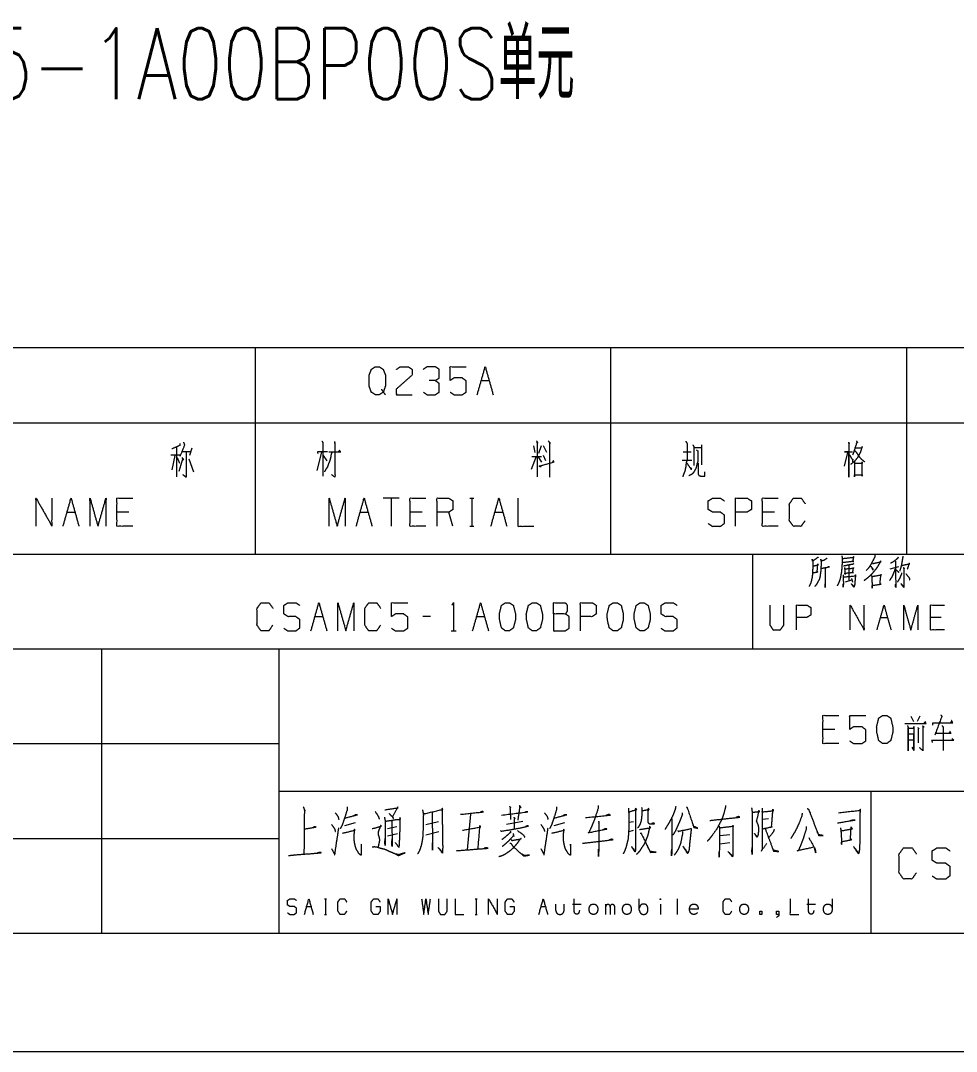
# Model space of a CAD drawing. Header units: millimetres. Extents: x 0 to 594, y 0 to 420.
# Drawn here: x 432.2 to 511.2, y 0 to 87.1 of the extents above; entities that cross this region are included whole.
import ezdxf

# ---------------------------------------------------------------- set-up
doc = ezdxf.new("R2010")
doc.units = ezdxf.units.MM
doc.layers.add('101', color=7, linetype='Continuous', true_color=0xffffff)
doc.styles.add('chinesefs', font='simplex.shx', dxfattribs={"bigfont": 'gbcbig.shx'})

msp = doc.modelspace()

# ---------------------------------------------------------------- linework, layer by layer
at = {"layer": '101', "color": 72, "linetype": 'Continuous', "lineweight": 18}
for p, q in [((412, 59.463), (452, 59.463)), ((452, 59.463), (452, 53.113)), ((452, 59.463), (482, 59.463)), ((482, 59.463), (507, 59.463)), ((482, 59.463), (482, 53.113)), ((507, 59.463), (537, 59.463)), ((507, 59.463), (507, 53.113)), ((471.087, 56.675), (471.759, 56.675)), ((412, 53.113), (452, 53.113)), ((452, 53.113), (482, 53.113)), ((452, 53.113), (452, 42)), ((482, 53.113), (507, 53.113)), ((482, 53.113), (482, 42)), ((507, 53.113), (537, 53.113)), ((507, 53.113), (507, 42)), ((445.355, 51.075), (445.355, 48.55)), ((445.779, 50.675), (446.556, 50.675)), ((446.627, 50.975), (446.45, 50.35)), ((457.601, 50.625), (457.212, 49.075)), ((475.495, 51.175), (475.618, 50.6)), ((476.149, 51.175), (475.936, 50.525)), ((476.325, 51.2), (476.608, 50.625)), ((488.147, 50.65), (488.819, 50.65)), ((489.102, 51.025), (489.703, 51.025)), ((489.703, 51.25), (489.703, 49.55)), ((502.018, 50.6), (501.735, 49.45)), ((444.877, 50.4), (445.637, 50.4)), ((445.213, 50.35), (444.948, 49.125)), ((445.39, 50.175), (445.602, 49.7)), ((445.867, 50.125), (445.549, 49)), ((445.796, 50.175), (445.938, 49.95)), ((446.38, 50.075), (446.786, 48.975)), ((457.742, 50.35), (458.043, 49.9)), ((475.724, 50.25), (475.318, 49.175)), ((475.371, 50.25), (476.184, 50.25)), ((475.866, 50.25), (476.184, 49.775)), ((476.308, 50.375), (476.52, 49.925)), ((488.059, 49.95), (488.872, 49.95)), ((464.143, 46.737), (462.8, 46.737)), ((463.472, 46.737), (463.472, 44.363)), ((470.124, 46.737), (470.46, 46.737)), ((470.301, 46.737), (470.301, 44.363)), ((436.101, 45.563), (436.772, 45.563)), ((441.325, 45.563), (440.318, 45.563)), ((460.859, 45.563), (461.531, 45.563)), ((466.084, 45.563), (465.077, 45.563)), ((468.696, 44.363), (468.36, 45.563)), ((472.242, 45.563), (472.913, 45.563)), ((495.847, 45.563), (494.839, 45.563)), ((470.124, 44.363), (470.46, 44.363)), ((412, 42), (452, 42)), ((452, 42), (482, 42)), ((482, 42), (507, 42)), ((507, 42), (537, 42)), ((502.149, 41.069), (502.134, 39.766)), ((505.645, 40.782), (506.363, 40.98)), ((501.853, 39.678), (502.399, 39.832)), ((457.038, 36.731), (457.71, 36.731)), ((466.816, 36.731), (466.144, 36.731)), ((470.697, 36.731), (471.369, 36.731)), ((504.817, 36.664), (505.41, 36.664)), ((509.936, 36.664), (509.046, 36.664)), ((468.544, 35.531), (468.968, 35.531)), ((507.368, 28.331), (507.615, 27.881)), ((508.128, 28.331), (507.916, 27.881)), ((500.963, 27.206), (499.955, 27.206)), ((510.97, 26.256), (510.882, 26.431)), ((507.456, 25.706), (507.633, 25.431)), ((459.569, 19.097), (460.472, 19.339)), ((467.47, 19.408), (466.421, 19.132)), ((470.177, 20.029), (469.908, 17.027)), ((473.225, 19.201), (474.591, 19.442)), ((477.248, 19.097), (478.151, 19.339)), ((483.954, 19.408), (483.564, 19.339)), ((492.782, 19.856), (492.587, 19.753)), ((495.367, 19.649), (494.855, 19.58)), ((463.178, 18.821), (463.959, 18.994)), ((463.178, 18.2), (464.007, 18.407)), ((466.397, 18.304), (467.519, 18.58)), ((483.93, 18.649), (483.564, 18.545)), ((492.099, 18.304), (491.246, 18.2)), ((491.246, 17.545), (492.099, 17.648)), ((456.34, 12.239), (456.711, 12.239)), ((457.842, 12.887), (458.028, 12.887)), ((457.94, 12.887), (457.94, 11.576)), ((470.571, 12.887), (470.757, 12.887)), ((470.669, 12.887), (470.669, 11.576)), ((476.141, 12.239), (476.512, 12.239)), ((478.784, 12.446), (479.516, 12.446)), ((481.613, 11.576), (481.613, 12.446)), ((484.442, 11.921), (484.442, 12.887)), ((486.227, 12.446), (486.227, 11.576)), ((487.641, 12.901), (487.641, 11.576)), ((498.585, 12.446), (499.317, 12.446)), ((457.842, 11.576), (458.028, 11.576)), ((470.571, 11.576), (470.757, 11.576))]:
    msp.add_line(p, q, dxfattribs=at)
at = {"layer": '101', "color": 133, "linetype": 'Continuous', "lineweight": 18}
for p, q in [((404, 42), (584, 42)), ((494, 42), (494, 34)), ((404, 34), (584, 34)), ((439, 34), (439, 10)), ((454, 34), (454, 10)), ((404, 26), (454, 26)), ((454, 22), (563, 22)), ((504, 22), (504, 10)), ((404, 18), (454, 18)), ((25, 10), (584, 10)), ((404, 10), (584, 10)), ((0, 0), (594, 0))]:
    msp.add_line(p, q, dxfattribs=at)
at = {"layer": '101', "color": 72, "linetype": 'Continuous', "lineweight": 18}
for points, knots in [([(462.653, 55.95), (462.812, 55.7), (462.476, 55.475), (462.14, 55.475), (461.804, 55.7), (461.628, 56.175), (461.628, 57.15), (461.804, 57.625), (462.14, 57.85), (462.476, 57.85), (462.812, 57.625), (462.989, 57.15), (462.989, 56.2), (462.812, 55.7), (462.989, 55.475)], [0, 0, 0.043279, 0.102317, 0.15137, 0.210409, 0.284431, 0.426833, 0.500855, 0.559893, 0.608946, 0.667985, 0.742007, 0.880758, 0.958212, 1, 1]), ([(463.922, 57.625), (464.24, 57.85), (464.929, 57.85), (465.265, 57.625), (465.265, 57.15), (463.904, 55.95), (463.922, 55.475), (465.265, 55.475)], [0, 0, 0.069694, 0.192978, 0.265273, 0.350226, 0.674741, 0.759753, 1, 1]), ([(467.206, 56.675), (467.542, 56.9), (467.542, 57.625), (467.206, 57.85), (466.516, 57.85), (466.181, 57.625)], [0, 0, 0.153882, 0.429856, 0.583738, 0.846131, 1, 1]), ([(468.457, 55.7), (468.793, 55.475), (469.482, 55.475), (469.818, 55.7), (469.818, 56.65), (469.482, 56.9), (468.793, 56.9), (468.457, 56.675), (468.457, 57.85), (469.818, 57.85)], [0, 0, 0.062227, 0.168343, 0.230571, 0.376816, 0.441265, 0.547381, 0.609609, 0.790491, 1, 1]), ([(470.751, 55.475), (471.423, 57.85), (472.095, 55.475)], [0, 0, 0.499999, 1, 1]), ([(466.198, 55.7), (466.516, 55.475), (467.206, 55.475), (467.542, 55.7), (467.542, 56.425), (467.206, 56.675), (466.693, 56.675)], [0, 0, 0.124113, 0.34368, 0.472446, 0.703377, 0.83674, 1, 1]), ([(445.938, 51.475), (446.026, 51.225), (445.637, 50.275)], [0, 0, 0.205285, 1, 1]), ([(457.636, 51.55), (457.707, 51.45), (457.707, 48.6)], [0, 0, 0.041199, 1, 1]), ([(458.679, 51.525), (458.732, 51.375), (458.732, 48.525), (458.432, 48.725)], [0, 0, 0.047211, 0.892897, 1, 1]), ([(475.76, 51.575), (475.866, 51.375), (475.813, 51.45), (475.813, 48.55)], [0, 0, 0.070341, 0.098886, 1, 1]), ([(476.75, 51.575), (476.926, 51.375), (476.856, 51.45), (476.856, 48.525)], [0, 0, 0.081003, 0.112283, 1, 1]), ([(488.359, 51.55), (488.483, 51.35), (488.483, 50), (488.395, 49.7), (488.359, 49.375), (488.289, 49.025), (488.2, 48.825), (488.112, 48.55)], [0, 0, 0.076124, 0.513099, 0.614333, 0.72015, 0.835727, 0.906506, 1, 1]), ([(502.089, 51.45), (502.195, 51.35), (502.142, 51.425), (502.142, 48.525), (502.142, 50.65), (501.788, 50.65), (502.442, 50.65)], [0, 0, 0.023246, 0.037896, 0.500412, 0.839325, 0.895699, 1, 1]), ([(502.778, 51.575), (502.884, 51.425), (502.814, 51.45), (502.46, 50.375)], [0, 0, 0.132127, 0.18606, 1, 1]), ([(445.637, 51.35), (445.637, 51.2), (444.948, 50.9)], [0, 0, 0.16634, 1, 1]), ([(446.15, 50.675), (446.15, 48.525), (445.867, 48.725)], [0, 0, 0.861245, 1, 1]), ([(457.3, 50.525), (457.283, 50.675), (458.096, 50.675)], [0, 0, 0.156662, 1, 1]), ([(458.467, 50.625), (458.396, 50.375), (458.361, 50.15), (458.29, 49.9), (458.184, 49.65), (458.096, 49.375), (457.954, 49.175), (457.848, 48.975)], [0, 0, 0.146027, 0.274049, 0.420079, 0.572726, 0.735077, 0.872761, 1, 1]), ([(458.22, 50.65), (459.209, 50.65), (459.121, 50.775), (459.015, 50.65)], [0, 0, 0.757422, 0.874569, 1, 1]), ([(489.261, 50.825), (489.385, 50.725), (489.385, 49.85), (489.296, 49.6), (489.261, 49.375), (489.19, 49.2), (489.049, 48.95), (488.907, 48.775), (488.624, 48.625)], [0, 0, 0.062424, 0.405825, 0.509885, 0.599271, 0.67335, 0.786068, 0.874362, 1, 1]), ([(488.96, 51.25), (489.049, 51.1), (489.049, 49.5)], [0, 0, 0.098135, 1, 1]), ([(502.708, 51), (503.255, 51), (503.273, 51.1), (503.114, 50.625), (502.884, 50.175), (502.619, 49.85), (502.301, 49.6)], [0, 0, 0.220965, 0.261917, 0.463928, 0.667686, 0.836825, 1, 1]), ([(502.637, 50.775), (502.814, 50.55), (503.008, 50.25), (503.185, 50.05), (503.503, 49.8)], [0, 0, 0.217552, 0.489381, 0.692327, 1, 1]), ([(476.149, 49.5), (476.096, 49.375), (475.99, 49.45), (477.227, 49.8), (477.174, 49.925), (477.103, 49.775)], [0, 0, 0.073276, 0.143365, 0.837238, 0.910514, 1, 1]), ([(488.465, 49.7), (488.819, 49.175), (488.872, 49.225), (488.731, 49.325)], [0, 0, 0.720028, 0.802953, 1, 1]), ([(489.402, 49.7), (489.402, 48.775), (489.491, 48.65), (489.632, 48.6), (489.985, 48.6), (489.985, 48.975)], [0, 0, 0.472766, 0.551011, 0.62766, 0.808338, 1, 1]), ([(502.177, 50.425), (502.478, 49.95), (502.478, 50.025), (502.442, 49.825)], [0, 0, 0.668993, 0.75826, 1, 1]), ([(502.619, 49.8), (502.619, 48.55), (502.619, 48.725), (503.255, 48.725), (503.255, 48.6), (503.255, 49.8), (503.255, 49.675), (502.69, 49.675)], [0, 0, 0.306602, 0.349526, 0.505604, 0.536265, 0.830602, 0.861262, 1, 1]), ([(433.488, 44.363), (433.488, 46.737), (434.832, 44.363), (434.832, 46.737)], [0, 0, 0.317574, 0.682426, 1, 1]), ([(435.765, 44.363), (436.437, 46.737), (437.108, 44.363)], [0, 0, 0.499999, 1, 1]), ([(438.041, 44.363), (438.041, 46.737), (438.713, 44.363), (439.385, 46.737), (439.385, 44.363)], [0, 0, 0.245192, 0.500001, 0.754808, 1, 1]), ([(441.661, 44.363), (440.318, 44.363), (440.318, 46.737), (441.661, 46.737)], [0, 0, 0.26539, 0.73461, 1, 1]), ([(458.247, 44.363), (458.247, 46.737), (458.919, 44.363), (459.59, 46.737), (459.59, 44.363)], [0, 0, 0.245192, 0.500001, 0.754808, 1, 1]), ([(460.524, 44.363), (461.195, 46.737), (461.867, 44.363)], [0, 0, 0.499999, 1, 1]), ([(466.42, 44.363), (465.076, 44.363), (465.076, 46.737), (466.42, 46.737)], [0, 0, 0.26539, 0.73461, 1, 1]), ([(467.353, 44.363), (467.353, 46.737), (468.36, 46.737), (468.696, 46.513), (468.696, 45.788), (468.36, 45.563), (467.353, 45.563)], [0, 0, 0.400951, 0.571036, 0.639278, 0.761673, 0.829915, 1, 1]), ([(471.906, 44.363), (472.578, 46.737), (473.249, 44.363)], [0, 0, 0.500001, 1, 1]), ([(474.182, 46.737), (474.182, 44.363), (475.526, 44.363)], [0, 0, 0.638733, 1, 1]), ([(490.269, 44.588), (490.604, 44.363), (491.294, 44.363), (491.63, 44.613), (491.63, 45.313), (491.294, 45.563), (490.622, 45.563), (490.269, 45.788), (490.269, 46.513), (490.622, 46.737), (491.294, 46.737), (491.63, 46.513)], [0, 0, 0.068035, 0.184054, 0.254518, 0.372335, 0.442799, 0.555847, 0.62637, 0.748394, 0.818917, 0.931965, 1, 1]), ([(492.563, 44.363), (492.563, 46.737), (493.57, 46.737), (493.906, 46.513), (493.906, 45.788), (493.553, 45.563), (492.563, 45.563)], [0, 0, 0.401146, 0.571314, 0.639589, 0.762044, 0.832821, 1, 1]), ([(496.183, 44.363), (494.839, 44.363), (494.839, 46.737), (496.183, 46.737)], [0, 0, 0.26539, 0.73461, 1, 1]), ([(498.441, 44.838), (498.106, 44.363), (497.452, 44.363), (497.116, 44.838), (497.116, 46.263), (497.452, 46.737), (498.123, 46.737), (498.459, 46.263)], [0, 0, 0.114572, 0.243369, 0.357936, 0.638584, 0.753151, 0.885433, 1, 1]), ([(501.556, 41.864), (501.572, 41.665), (501.572, 41.312), (501.556, 40.98), (501.54, 40.76), (501.509, 40.472), (501.462, 40.23), (501.415, 39.965), (501.353, 39.766), (501.275, 39.567), (501.15, 39.324)], [0, 0, 0.076501, 0.212087, 0.339339, 0.424292, 0.535104, 0.630037, 0.733303, 0.813244, 0.895183, 1, 1]), ([(501.603, 41.643), (502.571, 41.753), (502.524, 41.797), (502.477, 41.4), (502.555, 41.4), (501.587, 41.289)], [0, 0, 0.391065, 0.416908, 0.577568, 0.608919, 1, 1]), ([(504.35, 41.93), (504.334, 41.775), (504.147, 41.422), (504.038, 41.201), (503.913, 41.002), (503.757, 40.782), (503.6, 40.627)], [0, 0, 0.101777, 0.36375, 0.525151, 0.678919, 0.856079, 1, 1]), ([(506.706, 41.841), (506.691, 41.731), (506.613, 41.267), (506.55, 40.958), (506.441, 40.583)], [0, 0, 0.086565, 0.451627, 0.696476, 1, 1]), ([(499.558, 41.753), (499.496, 41.709), (499.075, 41.422), (499.043, 41.599), (499.09, 41.422), (499.09, 40.848), (499.075, 40.495), (499.059, 40.252), (499.028, 40.009), (498.981, 39.788), (498.918, 39.567), (498.84, 39.413), (498.778, 39.28)], [0, 0, 0.024368, 0.186804, 0.243943, 0.302152, 0.485021, 0.597665, 0.675193, 0.753197, 0.825097, 0.898188, 0.953343, 1, 1]), ([(499.121, 40.428), (499.153, 40.45), (499.512, 40.517), (499.465, 40.495), (499.512, 41.179), (499.543, 41.091), (499.106, 40.98)], [0, 0, 0.022681, 0.239272, 0.269991, 0.67699, 0.732558, 1, 1]), ([(500.292, 41.665), (500.042, 41.488), (499.808, 41.422), (499.777, 41.599), (499.808, 41.334), (499.793, 41.069), (499.777, 40.782), (499.761, 40.539), (499.73, 40.318), (499.699, 40.075), (499.652, 39.898), (499.574, 39.766), (499.496, 39.611), (499.418, 39.479), (499.34, 39.368), (499.262, 39.28)], [0, 0, 0.096323, 0.172942, 0.229419, 0.31342, 0.396988, 0.487497, 0.564128, 0.634338, 0.711439, 0.768977, 0.817389, 0.871907, 0.92032, 0.962889, 1, 1]), ([(499.793, 40.804), (500.495, 40.936), (500.448, 40.958), (500.37, 40.914)], [0, 0, 0.834801, 0.895274, 1, 1]), ([(502.555, 41.201), (502.508, 41.157), (502.118, 41.091), (501.899, 41.047), (501.696, 41.002)], [0, 0, 0.072258, 0.516577, 0.766872, 1, 1]), ([(504.131, 41.245), (504.178, 41.223), (504.88, 41.378), (504.834, 41.422), (504.709, 41.201), (504.568, 40.958), (504.428, 40.76), (504.272, 40.561), (504.1, 40.362), (503.913, 40.163), (503.71, 39.987), (503.554, 39.876), (503.429, 39.766)], [0, 0, 0.017087, 0.254606, 0.275863, 0.359627, 0.452281, 0.53264, 0.616083, 0.702808, 0.792983, 0.881824, 0.944958, 1, 1]), ([(503.959, 41.002), (503.991, 40.98), (504.162, 40.782), (504.178, 40.671), (504.116, 40.826)], [0, 0, 0.066027, 0.51959, 0.712136, 1, 1]), ([(506.3, 41.753), (506.269, 41.665), (506.066, 41.488), (505.848, 41.334), (505.66, 41.245)], [0, 0, 0.111866, 0.433083, 0.752722, 1, 1]), ([(506.082, 41.422), (506.098, 39.678), (506.113, 39.192), (506.082, 39.28), (506.098, 39.479)], [0, 0, 0.691284, 0.883885, 0.921007, 1, 1]), ([(506.581, 41.047), (507.284, 41.201), (507.221, 41.223), (507.081, 40.737)], [0, 0, 0.557075, 0.608386, 1, 1]), ([(500.152, 40.848), (500.152, 39.214), (500.136, 39.324), (500.152, 39.501)], [0, 0, 0.849787, 0.907774, 1, 1]), ([(501.65, 40.252), (501.665, 40.053), (501.681, 39.545), (501.665, 39.214), (501.65, 39.302), (501.681, 39.523)], [0, 0, 0.147471, 0.523365, 0.76867, 0.83502, 1, 1]), ([(501.681, 40.075), (502.742, 40.185), (502.711, 40.252), (502.696, 40.141), (502.649, 39.633), (502.633, 39.435), (502.571, 39.214), (502.368, 39.501), (502.586, 39.28)], [0, 0, 0.37408, 0.399746, 0.438828, 0.617586, 0.687454, 0.767884, 0.891101, 1, 1]), ([(501.775, 40.892), (501.79, 40.737), (501.821, 40.296), (501.806, 40.406), (502.539, 40.472), (502.477, 40.472), (502.524, 40.87), (502.555, 40.804), (501.79, 40.737)], [0, 0, 0.056492, 0.21748, 0.258025, 0.525912, 0.548628, 0.694157, 0.720792, 1, 1]), ([(504.038, 40.208), (504.069, 40.141), (504.1, 39.589), (504.116, 39.523), (504.116, 39.126), (504.1, 39.302), (504.1, 39.368), (504.865, 39.479), (504.771, 39.479), (504.849, 40.296), (504.88, 40.252), (504.834, 40.23), (504.084, 40.097)], [0, 0, 0.018828, 0.160986, 0.178485, 0.280675, 0.32627, 0.343302, 0.542022, 0.566109, 0.777123, 0.791034, 0.804348, 1, 1]), ([(506.082, 40.87), (505.988, 40.583), (505.879, 40.34), (505.785, 40.097), (505.692, 39.965), (505.582, 39.788)], [0, 0, 0.251915, 0.474139, 0.691324, 0.826702, 1, 1]), ([(506.098, 40.715), (506.3, 40.539), (506.347, 40.45)], [0, 0, 0.729132, 1, 1]), ([(506.597, 40.428), (506.581, 40.318), (506.41, 39.92), (506.238, 39.656)], [0, 0, 0.129623, 0.632932, 1, 1]), ([(506.738, 40.892), (506.816, 40.782), (506.784, 40.804), (506.8, 39.633), (506.8, 39.346), (506.784, 39.192), (506.535, 39.545), (506.784, 39.236)], [0, 0, 0.051679, 0.066293, 0.513636, 0.623353, 0.682731, 0.848101, 1, 1]), ([(506.956, 40.362), (507.237, 40.009), (507.284, 39.832)], [0, 0, 0.711826, 1, 1]), ([(502.352, 39.965), (502.415, 39.788), (502.446, 39.656)], [0, 0, 0.579206, 1, 1]), ([(453.475, 36.006), (453.139, 35.531), (452.485, 35.531), (452.149, 36.006), (452.149, 37.431), (452.485, 37.906), (453.157, 37.906), (453.493, 37.431)], [0, 0, 0.114567, 0.243366, 0.357933, 0.638582, 0.75315, 0.885433, 1, 1]), ([(454.408, 35.756), (454.744, 35.531), (455.433, 35.531), (455.769, 35.781), (455.769, 36.481), (455.433, 36.731), (454.762, 36.731), (454.408, 36.956), (454.408, 37.681), (454.762, 37.906), (455.433, 37.906), (455.769, 37.681)], [0, 0, 0.068034, 0.184052, 0.25452, 0.372335, 0.442803, 0.555843, 0.626371, 0.748393, 0.818921, 0.931961, 1, 1]), ([(456.702, 35.531), (457.374, 37.906), (458.046, 35.531)], [0, 0, 0.500001, 1, 1]), ([(458.979, 35.531), (458.979, 37.906), (459.65, 35.531), (460.322, 37.906), (460.322, 35.531)], [0, 0, 0.245192, 0.499999, 0.754808, 1, 1]), ([(462.581, 36.006), (462.245, 35.531), (461.591, 35.531), (461.255, 36.006), (461.255, 37.431), (461.591, 37.906), (462.263, 37.906), (462.599, 37.431)], [0, 0, 0.114567, 0.243365, 0.357937, 0.638586, 0.753158, 0.885433, 1, 1]), ([(463.514, 35.756), (463.85, 35.531), (464.539, 35.531), (464.875, 35.756), (464.875, 36.706), (464.539, 36.956), (463.85, 36.956), (463.514, 36.731), (463.514, 37.906), (464.875, 37.906)], [0, 0, 0.062231, 0.168346, 0.230572, 0.376815, 0.441263, 0.547377, 0.609609, 0.790489, 1, 1]), ([(468.615, 37.706), (468.756, 37.906), (468.756, 35.531)], [0, 0, 0.093495, 1, 1]), ([(470.361, 35.531), (471.033, 37.906), (471.704, 35.531)], [0, 0, 0.499999, 1, 1]), ([(473.468, 35.531), (473.804, 35.781), (473.981, 36.481), (473.981, 36.956), (473.804, 37.681), (473.468, 37.906), (473.132, 37.906), (472.797, 37.681), (472.62, 36.956), (472.638, 36.481), (472.797, 35.781), (473.132, 35.531), (473.468, 35.531)], [0, 0, 0.067524, 0.183969, 0.260581, 0.380939, 0.446136, 0.500306, 0.565502, 0.68586, 0.762526, 0.878306, 0.94583, 1, 1]), ([(475.745, 35.531), (476.081, 35.781), (476.257, 36.481), (476.257, 36.956), (476.081, 37.681), (475.745, 37.906), (475.409, 37.906), (475.073, 37.681), (474.896, 36.956), (474.914, 36.481), (475.073, 35.781), (475.409, 35.531), (475.745, 35.531)], [0, 0, 0.06753, 0.183974, 0.260587, 0.380945, 0.446147, 0.50031, 0.565507, 0.685867, 0.762532, 0.878313, 0.945837, 1, 1]), ([(477.191, 36.956), (477.191, 37.906), (478.198, 37.906), (478.357, 37.681), (478.357, 37.206), (478.198, 36.956), (477.191, 36.956), (477.191, 35.531), (478.18, 35.531), (478.516, 35.756), (478.516, 36.731), (478.198, 36.956)], [0, 0, 0.115918, 0.238845, 0.272468, 0.330427, 0.366583, 0.48951, 0.663387, 0.78416, 0.833483, 0.952451, 1, 1]), ([(479.467, 35.531), (479.467, 37.906), (480.475, 37.906), (480.81, 37.681), (480.81, 36.956), (480.457, 36.731), (479.467, 36.731)], [0, 0, 0.401146, 0.571314, 0.639589, 0.762044, 0.832821, 1, 1]), ([(482.574, 35.531), (482.91, 35.781), (483.087, 36.481), (483.087, 36.956), (482.91, 37.681), (482.574, 37.906), (482.238, 37.906), (481.903, 37.681), (481.726, 36.956), (481.744, 36.481), (481.903, 35.781), (482.238, 35.531), (482.574, 35.531)], [0, 0, 0.067525, 0.183972, 0.260585, 0.380946, 0.446143, 0.500306, 0.565503, 0.685864, 0.76253, 0.878312, 0.945837, 1, 1]), ([(484.851, 35.531), (485.187, 35.781), (485.363, 36.481), (485.363, 36.956), (485.187, 37.681), (484.851, 37.906), (484.515, 37.906), (484.179, 37.681), (484.002, 36.956), (484.02, 36.481), (484.179, 35.781), (484.515, 35.531), (484.851, 35.531)], [0, 0, 0.067524, 0.183969, 0.260581, 0.380939, 0.446136, 0.500306, 0.565502, 0.68586, 0.762526, 0.878306, 0.94583, 1, 1]), ([(486.279, 35.756), (486.615, 35.531), (487.304, 35.531), (487.64, 35.781), (487.64, 36.481), (487.304, 36.731), (486.632, 36.731), (486.279, 36.956), (486.279, 37.681), (486.632, 37.906), (487.304, 37.906), (487.64, 37.681)], [0, 0, 0.068039, 0.184057, 0.254519, 0.372334, 0.442796, 0.555843, 0.62637, 0.748393, 0.81892, 0.931967, 1, 1]), ([(495.468, 37.701), (495.468, 36.023), (495.749, 35.604), (496.342, 35.604), (496.655, 36.023), (496.655, 37.701)], [0, 0, 0.337151, 0.438599, 0.557782, 0.662849, 1, 1]), ([(497.731, 35.604), (497.731, 37.701), (498.621, 37.701), (498.918, 37.503), (498.918, 36.862), (498.605, 36.664), (497.731, 36.664)], [0, 0, 0.401145, 0.571315, 0.639588, 0.762043, 0.832818, 1, 1]), ([(502.257, 35.604), (502.257, 37.701), (503.443, 35.604), (503.443, 37.701)], [0, 0, 0.317575, 0.682425, 1, 1]), ([(506.783, 35.604), (506.783, 37.701), (507.376, 35.604), (507.969, 37.701), (507.969, 35.604)], [0, 0, 0.245192, 0.5, 0.754808, 1, 1]), ([(510.232, 35.604), (509.046, 35.604), (509.046, 37.701), (510.232, 37.701)], [0, 0, 0.265391, 0.734609, 1, 1]), ([(501.299, 26.006), (499.955, 26.006), (499.955, 28.381), (501.299, 28.381)], [0, 0, 0.26539, 0.73461, 1, 1]), ([(502.214, 26.231), (502.55, 26.006), (503.239, 26.006), (503.575, 26.231), (503.575, 27.181), (503.239, 27.431), (502.55, 27.431), (502.214, 27.206), (502.214, 28.381), (503.575, 28.381)], [0, 0, 0.062227, 0.168343, 0.23057, 0.376816, 0.441265, 0.547381, 0.609609, 0.790491, 1, 1]), ([(505.339, 26.006), (505.675, 26.256), (505.852, 26.956), (505.852, 27.431), (505.675, 28.156), (505.339, 28.381), (505.003, 28.381), (504.667, 28.156), (504.491, 27.431), (504.508, 26.956), (504.667, 26.256), (505.003, 26.006), (505.339, 26.006)], [0, 0, 0.067525, 0.183972, 0.260585, 0.380946, 0.446143, 0.500306, 0.565503, 0.685864, 0.76253, 0.878312, 0.945837, 1, 1]), ([(509.238, 27.556), (509.22, 27.756), (510.917, 27.756), (510.829, 27.956), (510.74, 27.781)], [0, 0, 0.08683, 0.820648, 0.915212, 1, 1]), ([(509.91, 28.431), (509.998, 28.306), (509.397, 26.706)], [0, 0, 0.082209, 1, 1]), ([(506.873, 27.706), (508.658, 27.706), (508.605, 27.856), (508.482, 27.731)], [0, 0, 0.842001, 0.917043, 1, 1]), ([(507.085, 27.531), (507.156, 27.356), (507.156, 25.406), (507.156, 27.306), (507.633, 27.306), (507.633, 27.431), (507.633, 25.431), (507.633, 26.806), (507.138, 26.806), (507.138, 26.331), (507.615, 26.331)], [0, 0, 0.019945, 0.226009, 0.426789, 0.477217, 0.490426, 0.701774, 0.847076, 0.899373, 0.949568, 1, 1]), ([(507.969, 27.356), (508.057, 27.281), (507.987, 27.306), (507.987, 26.056)], [0, 0, 0.080429, 0.13247, 1, 1]), ([(508.358, 27.506), (508.482, 27.406), (508.393, 27.481), (508.393, 25.406), (508.11, 25.656)], [0, 0, 0.05833, 0.100831, 0.861614, 1, 1]), ([(509.468, 26.881), (510.776, 26.881), (510.687, 27.031), (510.599, 26.881)], [0, 0, 0.78976, 0.894874, 1, 1]), ([(510.016, 27.531), (510.104, 27.406), (510.104, 25.431)], [0, 0, 0.071939, 1, 1]), ([(509.22, 26.106), (509.15, 26.306), (510.988, 26.306), (510.882, 26.356)], [0, 0, 0.097865, 0.945913, 1, 1]), ([(456.058, 20.65), (456.204, 20.305), (456.155, 20.408), (456.131, 19.684), (456.131, 17.648), (456.106, 16.682)], [0, 0, 0.088891, 0.116032, 0.287979, 0.770794, 1, 1]), ([(458.74, 20.167), (458.959, 19.891), (459.008, 19.753), (459.057, 19.58)], [0, 0, 0.519937, 0.735718, 1, 1]), ([(459.764, 20.65), (459.764, 20.408), (459.52, 19.649), (459.35, 19.132), (459.179, 18.821)], [0, 0, 0.124612, 0.535976, 0.81716, 1, 1]), ([(462.129, 20.27), (462.398, 19.856), (462.471, 19.615)], [0, 0, 0.661595, 1, 1]), ([(462.934, 20.408), (464.056, 20.581), (464.032, 20.65), (463.593, 19.822), (463.3, 20.098), (463.617, 19.787), (463.666, 19.649)], [0, 0, 0.36175, 0.385071, 0.68373, 0.811932, 0.953357, 1, 1]), ([(466.129, 20.408), (466.202, 19.994), (466.177, 19.58), (466.177, 18.856), (466.153, 18.2), (466.104, 17.821), (466.031, 17.441), (465.909, 17.062), (465.811, 16.855), (465.714, 16.682)], [0, 0, 0.110336, 0.219176, 0.409317, 0.581468, 0.681885, 0.783317, 0.887931, 0.947989, 1, 1]), ([(466.202, 20.063), (467.836, 20.443), (467.787, 20.546), (467.787, 20.029), (467.812, 18.614), (467.812, 17.786), (467.836, 17.269), (467.812, 16.924), (467.812, 16.751), (467.446, 17.234), (467.787, 16.855)], [0, 0, 0.250208, 0.267273, 0.344452, 0.555438, 0.678924, 0.756189, 0.80777, 0.833496, 0.923863, 1, 1]), ([(466.933, 20.201), (466.982, 17.476), (466.982, 16.993), (466.958, 17.2), (466.982, 17.614)], [0, 0, 0.711345, 0.837386, 0.891777, 1, 1]), ([(469.347, 20.029), (471.274, 20.236), (471.177, 20.27), (471.006, 20.201)], [0, 0, 0.870761, 0.917258, 1, 1]), ([(472.81, 19.96), (475.005, 20.236), (474.883, 20.236), (474.737, 20.167)], [0, 0, 0.886328, 0.935184, 1, 1]), ([(473.469, 20.719), (473.566, 20.581), (473.517, 20.581), (473.566, 19.58)], [0, 0, 0.138588, 0.178591, 1, 1]), ([(474.298, 20.788), (474.444, 20.615), (474.347, 20.684), (474.176, 19.546)], [0, 0, 0.151118, 0.230947, 1, 1]), ([(476.419, 20.167), (476.639, 19.891), (476.687, 19.753), (476.736, 19.58)], [0, 0, 0.519919, 0.735708, 1, 1]), ([(477.444, 20.65), (477.444, 20.408), (477.2, 19.649), (477.029, 19.132), (476.858, 18.821)], [0, 0, 0.124612, 0.535976, 0.81716, 1, 1]), ([(480.979, 20.788), (480.979, 20.581), (480.662, 19.615), (480.443, 19.063), (480.174, 18.476), (480.126, 18.476), (481.687, 18.787), (481.589, 18.821), (481.37, 18.718)], [0, 0, 0.046524, 0.275034, 0.408549, 0.553506, 0.56447, 0.922194, 0.945453, 1, 1]), ([(483.515, 20.546), (483.54, 20.27), (483.564, 19.408), (483.54, 18.58), (483.491, 17.924), (483.344, 17.338), (483.198, 16.924), (483.076, 16.682)], [0, 0, 0.070329, 0.28934, 0.499598, 0.66644, 0.819873, 0.931329, 1, 1]), ([(483.588, 20.236), (484.223, 20.443), (484.125, 20.512), (484.125, 17.165), (484.101, 16.924), (484.076, 16.855), (483.784, 17.303), (484.076, 16.924)], [0, 0, 0.122094, 0.143965, 0.756447, 0.800872, 0.814266, 0.912285, 1, 1]), ([(484.637, 20.615), (484.662, 20.27), (484.637, 19.822), (484.588, 19.442), (484.491, 19.166), (484.369, 18.959), (484.296, 18.89)], [0, 0, 0.190955, 0.438945, 0.650197, 0.811822, 0.944471, 1, 1]), ([(484.686, 20.339), (485.271, 20.443), (485.198, 20.546), (485.149, 20.029), (485.149, 19.58), (485.174, 19.339), (485.296, 19.235), (485.735, 19.235), (485.637, 19.304), (485.467, 19.235)], [0, 0, 0.209704, 0.254423, 0.437773, 0.595974, 0.681593, 0.738026, 0.892891, 0.935043, 1, 1]), ([(487.515, 20.684), (487.49, 20.512), (487.319, 20.029), (487.149, 19.684), (486.929, 19.27), (486.758, 18.994), (486.612, 18.752)], [0, 0, 0.081146, 0.319756, 0.49905, 0.71731, 0.868474, 1, 1]), ([(488.051, 20.167), (488.076, 20.029), (487.856, 19.442), (487.758, 19.235), (487.612, 18.89), (487.466, 18.58), (487.271, 18.269)], [0, 0, 0.067376, 0.368457, 0.478479, 0.658654, 0.823687, 1, 1]), ([(488.417, 20.65), (488.49, 20.581), (489.051, 18.925), (489.393, 18.856), (489.076, 18.994), (488.978, 19.132)], [0, 0, 0.037082, 0.681737, 0.810185, 0.937687, 1, 1]), ([(491.709, 20.788), (491.709, 20.615), (491.563, 20.029), (491.416, 19.615), (491.27, 19.339), (491.002, 18.821), (490.611, 18.269), (490.343, 17.924), (490.172, 17.752)], [0, 0, 0.049752, 0.224095, 0.350744, 0.440846, 0.608969, 0.803946, 0.929998, 1, 1]), ([(493.928, 20.581), (493.976, 20.167), (493.976, 16.648), (493.952, 16.924), (493.976, 17.234)], [0, 0, 0.092137, 0.86992, 0.931161, 1, 1]), ([(494.001, 20.201), (494.611, 20.27), (494.537, 20.339), (494.342, 19.477), (494.342, 19.408), (494.391, 19.304), (494.464, 19.132), (494.513, 18.89), (494.513, 18.683), (494.489, 18.442), (494.464, 18.269), (494.391, 18.097), (494.172, 18.407), (494.391, 18.131)], [0, 0, 0.163213, 0.189962, 0.425149, 0.443501, 0.473932, 0.523767, 0.589293, 0.644347, 0.708903, 0.755238, 0.805073, 0.906208, 1, 1]), ([(494.806, 20.546), (494.83, 20.236), (494.83, 17.062), (494.733, 16.924), (495.22, 17.579)], [0, 0, 0.069653, 0.779472, 0.817267, 1, 1]), ([(494.855, 20.236), (495.806, 20.339), (495.708, 20.443), (495.586, 18.959), (495.66, 18.959), (494.879, 18.787)], [0, 0, 0.276542, 0.317649, 0.747834, 0.768982, 1, 1]), ([(498.195, 20.132), (498.171, 19.891), (497.903, 19.201), (497.659, 18.683), (497.415, 18.269), (497.244, 17.993)], [0, 0, 0.102841, 0.416509, 0.658909, 0.862495, 1, 1]), ([(498.634, 20.512), (498.756, 20.443), (499.586, 18.235), (499.976, 18.235), (499.61, 18.304), (499.464, 18.545)], [0, 0, 0.039541, 0.70512, 0.815248, 0.920314, 1, 1]), ([(501.268, 20.167), (503.146, 20.374), (503.097, 20.477), (503.073, 19.96), (503.073, 18.028), (503.048, 17.269), (503.024, 16.924), (502.975, 16.751), (502.951, 16.682), (502.536, 17.303), (502.951, 16.786)], [0, 0, 0.261648, 0.277492, 0.349233, 0.616765, 0.721922, 0.769815, 0.794639, 0.804773, 0.908173, 1, 1]), ([(458.447, 19.166), (458.667, 18.856), (458.715, 18.752), (458.764, 18.58)], [0, 0, 0.564222, 0.733996, 1, 1]), ([(459.593, 19.718), (460.642, 19.994), (460.472, 19.994), (460.301, 19.891)], [0, 0, 0.745418, 0.86277, 1, 1]), ([(462.91, 19.787), (462.983, 19.408), (462.983, 17.407), (462.934, 17.648), (462.983, 17.993)], [0, 0, 0.129595, 0.800554, 0.883167, 1, 1]), ([(462.983, 19.442), (463.861, 19.58), (464.276, 19.615), (464.227, 19.753), (464.203, 18.683), (464.178, 18.028), (464.154, 17.476), (464.129, 17.234), (463.837, 17.648)], [0, 0, 0.198437, 0.291326, 0.324003, 0.562828, 0.709268, 0.832621, 0.88681, 1, 1]), ([(463.544, 19.477), (463.544, 18.614), (463.568, 17.786), (463.568, 17.303), (463.52, 17.545), (463.568, 17.959)], [0, 0, 0.304008, 0.595981, 0.766226, 0.853067, 1, 1]), ([(473.834, 19.787), (473.932, 19.684), (473.883, 19.649), (473.859, 18.821)], [0, 0, 0.138048, 0.196037, 1, 1]), ([(476.126, 19.166), (476.346, 18.856), (476.395, 18.752), (476.443, 18.58)], [0, 0, 0.564232, 0.734008, 1, 1]), ([(477.273, 19.718), (478.322, 19.994), (478.151, 19.994), (477.98, 19.891)], [0, 0, 0.745418, 0.86277, 1, 1]), ([(479.906, 19.753), (481.979, 19.96), (481.882, 20.029), (481.614, 19.925)], [0, 0, 0.836558, 0.884538, 1, 1]), ([(481.004, 19.442), (481.028, 19.27), (481.004, 16.475), (480.979, 16.751), (481.004, 17.096)], [0, 0, 0.048504, 0.826565, 0.903707, 1, 1]), ([(487.197, 19.649), (487.173, 16.544), (487.149, 16.82), (487.197, 17.096)], [0, 0, 0.847819, 0.923473, 1, 1]), ([(490.392, 19.511), (492.929, 19.787), (492.782, 19.856)], [0, 0, 0.940373, 1, 1]), ([(501.195, 19.304), (502.658, 19.546), (502.512, 19.546), (502.243, 19.477)], [0, 0, 0.777945, 0.854701, 1, 1]), ([(456.155, 18.787), (457.131, 18.959), (457.058, 18.994), (456.887, 18.925)], [0, 0, 0.788942, 0.853361, 1, 1]), ([(458.447, 17.131), (458.715, 16.613), (459.057, 18.89)], [0, 0, 0.202024, 1, 1]), ([(459.374, 18.442), (460.423, 18.683), (460.374, 18.787), (460.35, 18.545), (460.325, 18.2), (460.325, 17.959), (460.35, 17.683), (460.447, 17.269), (460.52, 17.062), (460.618, 16.924), (460.715, 16.751), (460.837, 16.648), (460.984, 16.579), (460.959, 17.51), (460.935, 16.648)], [0, 0, 0.198341, 0.219427, 0.264159, 0.327896, 0.372401, 0.423462, 0.501847, 0.542307, 0.573452, 0.609974, 0.639452, 0.669269, 0.84099, 1, 1]), ([(461.885, 18.821), (462.666, 19.028), (462.593, 19.097), (462.52, 18.89), (462.398, 18.58), (462.373, 18.442), (462.398, 18.269), (462.471, 18.062), (462.495, 17.821), (462.422, 17.476), (462.373, 17.269)], [0, 0, 0.288074, 0.323953, 0.402274, 0.521276, 0.571267, 0.633415, 0.711736, 0.798325, 0.924134, 1, 1]), ([(469.494, 18.683), (471.03, 18.959), (470.957, 19.063), (470.786, 17.096)], [0, 0, 0.426348, 0.460962, 1, 1]), ([(472.712, 18.649), (472.786, 18.614), (472.834, 18.614), (474.078, 18.821), (475.078, 19.028), (475.005, 19.063), (474.835, 18.994)], [0, 0, 0.03022, 0.048442, 0.519508, 0.90099, 0.93121, 1, 1]), ([(473.542, 18.614), (473.566, 18.476), (473.517, 18.476), (473.225, 18.2), (472.834, 17.89)], [0, 0, 0.128576, 0.173333, 0.542439, 1, 1]), ([(473.786, 18.407), (473.834, 18.166), (473.786, 18.2), (473.444, 17.821), (473.152, 17.545), (472.859, 17.303)], [0, 0, 0.154139, 0.191519, 0.51091, 0.762599, 1, 1]), ([(474.152, 18.649), (474.639, 18.304), (474.761, 18.097)], [0, 0, 0.713213, 1, 1]), ([(476.126, 17.131), (476.395, 16.613), (476.736, 18.89)], [0, 0, 0.202025, 1, 1]), ([(477.053, 18.442), (478.102, 18.683), (478.053, 18.787), (478.029, 18.545), (478.005, 18.2), (478.005, 17.959), (478.029, 17.683), (478.126, 17.269), (478.2, 17.062), (478.297, 16.924), (478.395, 16.751), (478.517, 16.648), (478.663, 16.579), (478.639, 17.51), (478.614, 16.648)], [0, 0, 0.198341, 0.219427, 0.264159, 0.327896, 0.372401, 0.423462, 0.501847, 0.542307, 0.573452, 0.609974, 0.639452, 0.669269, 0.84099, 1, 1]), ([(484.466, 18.752), (485.393, 18.89), (485.32, 19.028), (485.247, 18.649), (485.149, 18.235), (485.052, 17.993), (484.954, 17.717), (484.808, 17.441), (484.613, 17.165), (484.466, 16.924), (484.32, 16.751), (484.198, 16.648)], [0, 0, 0.248092, 0.289444, 0.391762, 0.504368, 0.573323, 0.650821, 0.733525, 0.823009, 0.897766, 0.957654, 1, 1]), ([(484.515, 18.442), (484.588, 18.442), (485.369, 16.82), (485.857, 16.82), (485.369, 16.889), (485.076, 17.441)], [0, 0, 0.021038, 0.538447, 0.678703, 0.820356, 1, 1]), ([(488.076, 18.58), (488.1, 18.442), (487.929, 17.579), (487.734, 17.096), (487.563, 16.82), (487.393, 16.579)], [0, 0, 0.064861, 0.471801, 0.712904, 0.863113, 1, 1]), ([(487.685, 18.649), (487.758, 18.58), (487.807, 18.614), (488.832, 18.821), (488.685, 17.476), (488.637, 16.993), (488.563, 16.786), (488.515, 16.717), (488.124, 17.338), (488.539, 16.786)], [0, 0, 0.021075, 0.033595, 0.252602, 0.536203, 0.637926, 0.683931, 0.701638, 0.85533, 1, 1]), ([(491.172, 19.028), (491.221, 18.89), (491.197, 16.613), (491.197, 16.406), (491.172, 16.613), (491.197, 16.855)], [0, 0, 0.047496, 0.786426, 0.853598, 0.921234, 1, 1]), ([(491.221, 18.89), (492.343, 19.028), (492.343, 19.097), (492.392, 19.028), (492.343, 18.994), (492.343, 16.579), (492.319, 16.441), (491.929, 16.889), (492.319, 16.51)], [0, 0, 0.224404, 0.238101, 0.254875, 0.266735, 0.746114, 0.773932, 0.891945, 1, 1]), ([(495.074, 18.821), (495.781, 16.924), (496.221, 16.889), (495.781, 16.993), (495.684, 17.2)], [0, 0, 0.643821, 0.783835, 0.927245, 1, 1]), ([(495.83, 18.752), (495.757, 18.545), (495.342, 17.993)], [0, 0, 0.241281, 1, 1]), ([(498.537, 18.994), (498.537, 18.787), (498.317, 18.097), (498.342, 18.131), (498.122, 17.545), (497.878, 16.958), (497.781, 16.958), (499.147, 17.269)], [0, 0, 0.055449, 0.249407, 0.260725, 0.428474, 0.598624, 0.62477, 1, 1]), ([(501.439, 18.89), (501.487, 18.476), (501.536, 17.476), (501.512, 17.717), (502.39, 17.89), (502.268, 17.89), (502.341, 18.959), (502.414, 18.787), (501.512, 18.614)], [0, 0, 0.08584, 0.292106, 0.342088, 0.526358, 0.551471, 0.772215, 0.810799, 1, 1]), ([(473.615, 17.89), (473.688, 17.821), (474.469, 17.959), (474.42, 17.993), (474.127, 17.579), (473.956, 17.372), (473.761, 17.165), (473.542, 16.958), (473.298, 16.786), (473.03, 16.613), (472.81, 16.51), (472.566, 16.441)], [0, 0, 0.029336, 0.260531, 0.277958, 0.425846, 0.504112, 0.587088, 0.675096, 0.762235, 0.855273, 0.926063, 1, 1]), ([(473.517, 17.579), (473.591, 17.579), (473.737, 17.372), (474.274, 16.855), (474.688, 16.51), (475.152, 16.579), (474.713, 16.544), (474.517, 16.682)], [0, 0, 0.026517, 0.118384, 0.388536, 0.584008, 0.7538, 0.913391, 1, 1]), ([(479.638, 17.579), (482.223, 17.89), (482.101, 17.924), (481.882, 17.855)], [0, 0, 0.879469, 0.922273, 1, 1]), ([(498.756, 18.062), (499.293, 17.096), (499.342, 16.786), (499.244, 17.165)], [0, 0, 0.610117, 0.783655, 1, 1]), ([(454.814, 16.544), (455.399, 16.613), (456.814, 16.717), (457.57, 16.786), (457.497, 16.82), (457.228, 16.751)], [0, 0, 0.188612, 0.642513, 0.885467, 0.911354, 1, 1]), ([(461.861, 17.269), (462.056, 17.303), (462.276, 17.269), (462.593, 17.165), (462.91, 17.096), (463.373, 16.889), (463.788, 16.717), (464.105, 16.544), (464.666, 16.786), (464.105, 16.613), (463.837, 16.682)], [0, 0, 0.051203, 0.108611, 0.194781, 0.278615, 0.40974, 0.525762, 0.619016, 0.776804, 0.92843, 1, 1]), ([(469.006, 16.958), (471.665, 17.165), (471.543, 17.2), (471.323, 17.165)], [0, 0, 0.884284, 0.926312, 1, 1]), ([(507.845, 15.092), (507.474, 14.568), (506.752, 14.568), (506.381, 15.092), (506.381, 16.666), (506.752, 17.19), (507.494, 17.19), (507.864, 16.666)], [0, 0, 0.114572, 0.243368, 0.357936, 0.638583, 0.753151, 0.885428, 1, 1]), ([(509.191, 14.816), (509.561, 14.568), (510.322, 14.568), (510.693, 14.844), (510.693, 15.617), (510.322, 15.893), (509.581, 15.893), (509.191, 16.141), (509.191, 16.942), (509.581, 17.19), (510.322, 17.19), (510.693, 16.942)], [0, 0, 0.06804, 0.184057, 0.25452, 0.372334, 0.442798, 0.55584, 0.626371, 0.748393, 0.818923, 0.931966, 1, 1]), ([(454.731, 11.7), (454.916, 11.576), (455.297, 11.576), (455.482, 11.714), (455.482, 12.101), (455.297, 12.239), (454.926, 12.239), (454.731, 12.363), (454.731, 12.763), (454.926, 12.887), (455.297, 12.887), (455.482, 12.763)], [0, 0, 0.068036, 0.184054, 0.254519, 0.372335, 0.4428, 0.555844, 0.62637, 0.748394, 0.818921, 0.931965, 1, 1]), ([(459.715, 11.838), (459.53, 11.576), (459.169, 11.576), (458.983, 11.838), (458.983, 12.625), (459.169, 12.887), (459.54, 12.887), (459.725, 12.625)], [0, 0, 0.114569, 0.243366, 0.357935, 0.638584, 0.753153, 0.885431, 1, 1]), ([(462.183, 12.239), (462.554, 12.239), (462.554, 11.838), (462.368, 11.576), (461.988, 11.576), (461.802, 11.838), (461.802, 12.625), (461.998, 12.887), (462.359, 12.887), (462.544, 12.625)], [0, 0, 0.103293, 0.214793, 0.304257, 0.410269, 0.499739, 0.718893, 0.809961, 0.910536, 1, 1]), ([(463.227, 11.576), (463.227, 12.887), (463.597, 11.576), (463.968, 12.887), (463.968, 11.576)], [0, 0, 0.245192, 0.5, 0.754808, 1, 1]), ([(466.055, 12.887), (466.231, 11.576), (466.416, 12.887), (466.611, 11.576), (466.797, 12.887)], [0, 0, 0.249745, 0.499742, 0.750004, 1, 1]), ([(467.47, 12.887), (467.47, 11.838), (467.645, 11.576), (468.016, 11.576), (468.211, 11.838), (468.211, 12.887)], [0, 0, 0.337152, 0.438599, 0.557781, 0.662848, 1, 1]), ([(468.884, 12.887), (468.884, 11.576), (469.625, 11.576)], [0, 0, 0.638735, 1, 1]), ([(471.713, 11.576), (471.713, 12.887), (472.454, 11.576), (472.454, 12.887)], [0, 0, 0.317574, 0.682426, 1, 1]), ([(473.498, 12.239), (473.868, 12.239), (473.868, 11.838), (473.683, 11.576), (473.303, 11.576), (473.117, 11.838), (473.117, 12.625), (473.312, 12.887), (473.673, 12.887), (473.859, 12.625)], [0, 0, 0.103295, 0.214796, 0.304261, 0.410274, 0.49974, 0.718896, 0.809958, 0.910535, 1, 1]), ([(477.37, 12.446), (477.37, 11.921), (477.429, 11.742), (477.536, 11.618), (477.672, 11.576), (477.799, 11.576), (477.936, 11.618), (478.043, 11.742), (478.102, 11.921), (478.102, 12.446)], [0, 0, 0.242013, 0.329103, 0.404869, 0.470739, 0.529274, 0.595143, 0.670897, 0.757987, 1, 1]), ([(479.379, 11.894), (479.331, 11.7), (479.223, 11.59), (479.087, 11.59), (478.97, 11.7), (478.931, 11.894), (478.931, 12.901)], [0, 0, 0.107406, 0.190396, 0.26402, 0.350759, 0.456999, 1, 1]), ([(480.257, 11.742), (480.365, 11.618), (480.501, 11.576), (480.628, 11.576), (480.765, 11.618), (480.872, 11.742), (480.93, 11.921), (480.93, 12.114), (480.872, 12.28), (480.765, 12.404), (480.628, 12.446), (480.501, 12.446), (480.365, 12.404), (480.257, 12.28), (480.199, 12.114), (480.199, 11.921), (480.257, 11.742)], [0, 0, 0.063224, 0.118198, 0.167051, 0.222025, 0.285249, 0.357934, 0.432348, 0.5, 0.563224, 0.618198, 0.667051, 0.722025, 0.785248, 0.8529, 0.927315, 1, 1]), ([(481.613, 12.183), (481.642, 12.335), (481.74, 12.432), (481.847, 12.432), (481.945, 12.335), (481.984, 12.183), (481.984, 11.576)], [0, 0, 0.118879, 0.224456, 0.306982, 0.412559, 0.533084, 1, 1]), ([(481.984, 12.183), (482.013, 12.335), (482.111, 12.432), (482.228, 12.432), (482.316, 12.335), (482.355, 12.183), (482.355, 11.576)], [0, 0, 0.118601, 0.223931, 0.313782, 0.413931, 0.534174, 1, 1]), ([(483.086, 11.742), (483.193, 11.618), (483.33, 11.576), (483.457, 11.576), (483.593, 11.618), (483.701, 11.742), (483.759, 11.921), (483.759, 12.114), (483.701, 12.28), (483.593, 12.404), (483.457, 12.446), (483.33, 12.446), (483.193, 12.404), (483.086, 12.28), (483.027, 12.114), (483.027, 11.921), (483.086, 11.742)], [0, 0, 0.063224, 0.118198, 0.167051, 0.222025, 0.285249, 0.357934, 0.432348, 0.5, 0.563224, 0.618198, 0.667051, 0.722025, 0.785248, 0.8529, 0.927315, 1, 1]), ([(484.442, 11.921), (484.5, 11.742), (484.608, 11.618), (484.744, 11.576), (484.871, 11.576), (485.008, 11.618), (485.115, 11.742), (485.174, 11.921), (485.174, 12.114), (485.115, 12.28), (485.008, 12.404), (484.871, 12.446), (484.744, 12.446), (484.608, 12.404), (484.5, 12.28), (484.442, 12.114)], [0, 0, 0.078529, 0.146835, 0.206229, 0.25901, 0.318404, 0.386711, 0.465239, 0.545637, 0.618728, 0.687034, 0.746428, 0.799209, 0.858603, 0.926909, 1, 1]), ([(486.227, 12.804), (486.246, 12.86), (486.227, 12.901), (486.207, 12.86), (486.227, 12.804)], [0, 0, 0.28063, 0.5, 0.71937, 1, 1]), ([(489.358, 11.742), (489.251, 11.618), (489.114, 11.576), (488.987, 11.576), (488.851, 11.618), (488.743, 11.742), (488.685, 11.921), (488.685, 12.114), (488.743, 12.28), (488.851, 12.404), (488.987, 12.446), (489.114, 12.446), (489.251, 12.404), (489.358, 12.28), (489.417, 12.114), (489.417, 12.018), (488.685, 12.018)], [0, 0, 0.053947, 0.100856, 0.142541, 0.189449, 0.243397, 0.305417, 0.368914, 0.426639, 0.480587, 0.527495, 0.56918, 0.616088, 0.670035, 0.727761, 0.759509, 1, 1]), ([(492.245, 11.838), (492.06, 11.576), (491.699, 11.576), (491.513, 11.838), (491.513, 12.625), (491.699, 12.887), (492.07, 12.887), (492.255, 12.625)], [0, 0, 0.114569, 0.243366, 0.357935, 0.638584, 0.753153, 0.885431, 1, 1]), ([(492.986, 11.742), (493.094, 11.618), (493.23, 11.576), (493.357, 11.576), (493.494, 11.618), (493.601, 11.742), (493.66, 11.921), (493.66, 12.114), (493.601, 12.28), (493.494, 12.404), (493.357, 12.446), (493.23, 12.446), (493.094, 12.404), (492.986, 12.28), (492.928, 12.114), (492.928, 11.921), (492.986, 11.742)], [0, 0, 0.063222, 0.11821, 0.167061, 0.222034, 0.285255, 0.357938, 0.432351, 0.5, 0.563222, 0.618194, 0.667046, 0.722034, 0.785255, 0.852905, 0.927317, 1, 1]), ([(497.171, 12.887), (497.171, 11.576), (497.912, 11.576)], [0, 0, 0.638722, 1, 1]), ([(499.18, 11.894), (499.132, 11.7), (499.024, 11.59), (498.888, 11.59), (498.771, 11.7), (498.732, 11.894), (498.732, 12.901)], [0, 0, 0.107406, 0.190396, 0.26402, 0.350759, 0.456999, 1, 1]), ([(500.731, 12.887), (500.731, 11.921), (500.673, 11.742), (500.565, 11.618), (500.429, 11.576), (500.302, 11.576), (500.165, 11.618), (500.058, 11.742), (500, 11.921), (500, 12.114), (500.058, 12.28), (500.165, 12.404), (500.302, 12.446), (500.429, 12.446), (500.565, 12.404), (500.673, 12.28), (500.731, 12.114)], [0, 0, 0.286727, 0.342739, 0.39146, 0.433825, 0.471472, 0.513836, 0.562557, 0.618569, 0.675915, 0.728049, 0.77677, 0.819134, 0.856781, 0.899145, 0.947866, 1, 1]), ([(494.615, 11.576), (494.801, 11.576), (494.801, 11.838), (494.615, 11.838), (494.615, 11.576)], [0, 0, 0.207087, 0.5, 0.707087, 1, 1]), ([(496.215, 11.576), (496.03, 11.576), (496.03, 11.838), (496.215, 11.838), (496.215, 11.452), (496.03, 11.314)], [0, 0, 0.148246, 0.357931, 0.506177, 0.815185, 1, 1])]:
    msp.add_open_spline(points, degree=1, knots=knots, dxfattribs=at)
for points in [[(504.52, 35.604), (505.113, 37.701), (505.706, 35.604)], [(456.155, 11.576), (456.526, 12.887), (456.896, 11.576)], [(475.956, 11.576), (476.326, 12.887), (476.697, 11.576)]]:
    msp.add_open_spline(points, degree=1, dxfattribs=at)

# ---------------------------------------------------------------- texts
at = {"layer": '101', "color": 72, "linetype": 'Continuous', "lineweight": 18, "insert": (399.68, 80.416), "char_height": 6, "attachment_point": 7, "style": 'chinesefs'}
msp.add_mtext('{\\W0.743;安装于CRAMC5-1A00BP00S单元}', dxfattribs=at)

doc.saveas('drawing.dxf')
